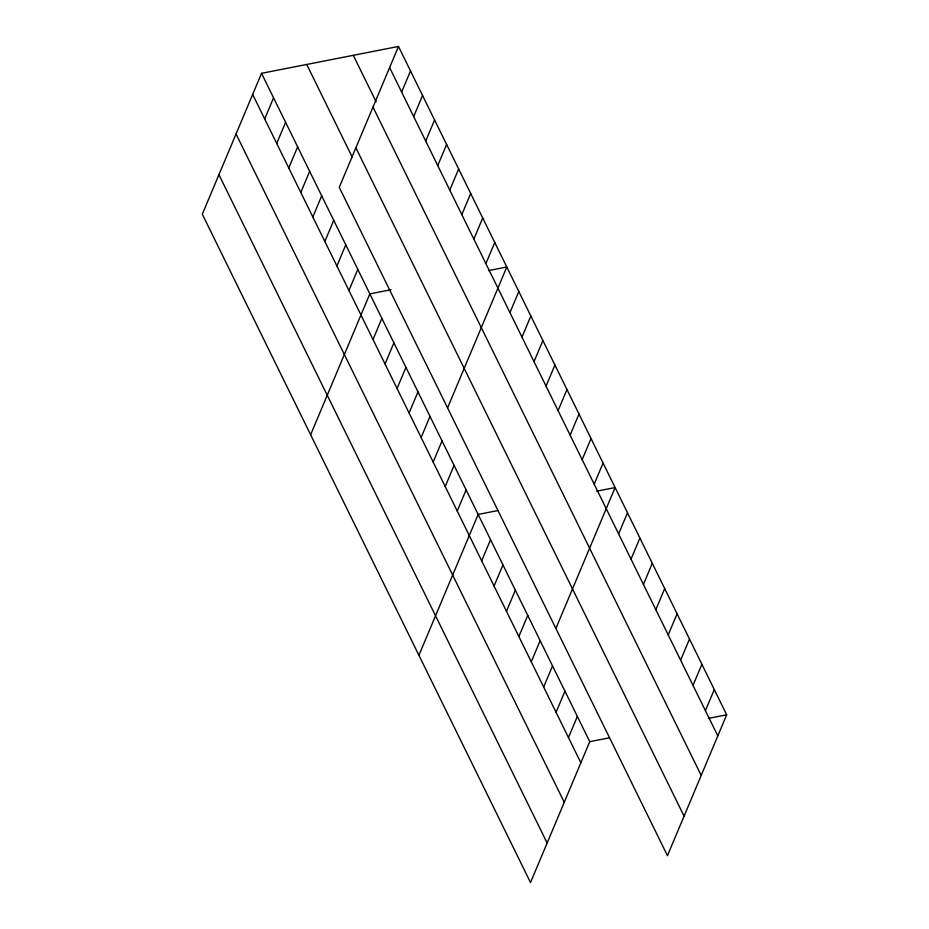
<?xml version="1.0" encoding="UTF-8"?>
<svg xmlns="http://www.w3.org/2000/svg" width="929" height="929" viewBox="0 0 929 929"><rect width="100%" height="100%" fill="white"/><g stroke="black" fill="none" stroke-linecap="round" stroke-linejoin="round"><path stroke-width="1.39" d="M261.537 73.321L202.313 214.204L530.517 882.55L589.741 741.667L261.537 73.321L398.483 46.45L726.687 714.796L667.463 855.679L339.259 187.333L398.483 46.45M264.695 118.935L273.567 97.824M276.726 143.449L285.598 122.338M288.756 167.952L297.628 146.84M300.799 192.454L309.671 171.342M312.829 216.968L321.701 195.856M324.86 241.47L333.732 220.359M401.642 92.064L410.525 70.952M336.89 265.973L345.774 244.861M413.684 116.578L422.556 95.466M348.932 290.487L357.804 269.375M425.714 141.08L434.586 119.969M310.623 434.76L369.835 293.878L391.028 289.72M437.745 165.583L446.617 144.471M372.993 339.491L381.877 318.38M449.787 190.097L458.659 168.985M385.036 364.005L393.908 342.894M461.818 214.599L470.689 193.487M397.066 388.508L405.938 367.396M473.848 239.101L482.72 217.99M409.097 413.01L417.98 391.899M485.879 263.615L494.762 242.504M421.139 437.524L430.011 416.413M447.569 407.889L506.793 267.006L488.433 270.606M433.169 462.027L442.041 440.915M509.951 312.62L518.823 291.509M445.2 486.529L454.072 465.417M521.982 337.122L530.865 316.023M457.242 511.031L466.114 489.92M534.024 361.636L542.896 340.525M418.921 655.317L478.145 514.434L497.921 510.555M546.055 386.139L554.927 365.027M481.675 560.791L490.547 539.679M558.085 410.641L566.969 389.53M494.065 586.036L502.949 564.925M570.127 435.155L578.999 414.044M506.468 611.294L515.34 590.182M582.158 459.658L591.03 438.546M518.87 636.539L527.742 615.428M594.188 484.16L603.06 463.048M531.26 661.785L540.144 640.673M555.879 628.445L615.103 487.562L596.743 491.162M543.662 687.03L552.534 665.919M618.621 533.92L627.505 512.808M556.065 712.288L564.937 691.176M631.023 559.165L639.895 538.054M568.467 737.533L577.339 716.422M643.425 584.422L652.297 563.311M655.816 609.668L664.699 588.556M668.218 634.913L677.09 613.802M680.62 660.159L689.492 639.047M693.022 685.416L701.894 664.305M705.413 710.662L714.296 689.55M589.741 741.667L609.505 737.789M708.328 718.396L726.687 714.796M389.611 67.562L717.815 735.907M353.287 55.322L376.094 101.749M372.993 107.09L701.198 775.436M355.877 147.804L684.081 816.15M306.721 64.449L352.323 157.315M252.653 94.433L580.857 762.779M236.047 133.962L564.251 802.308M218.919 174.675L547.135 843.021"/></g></svg>
